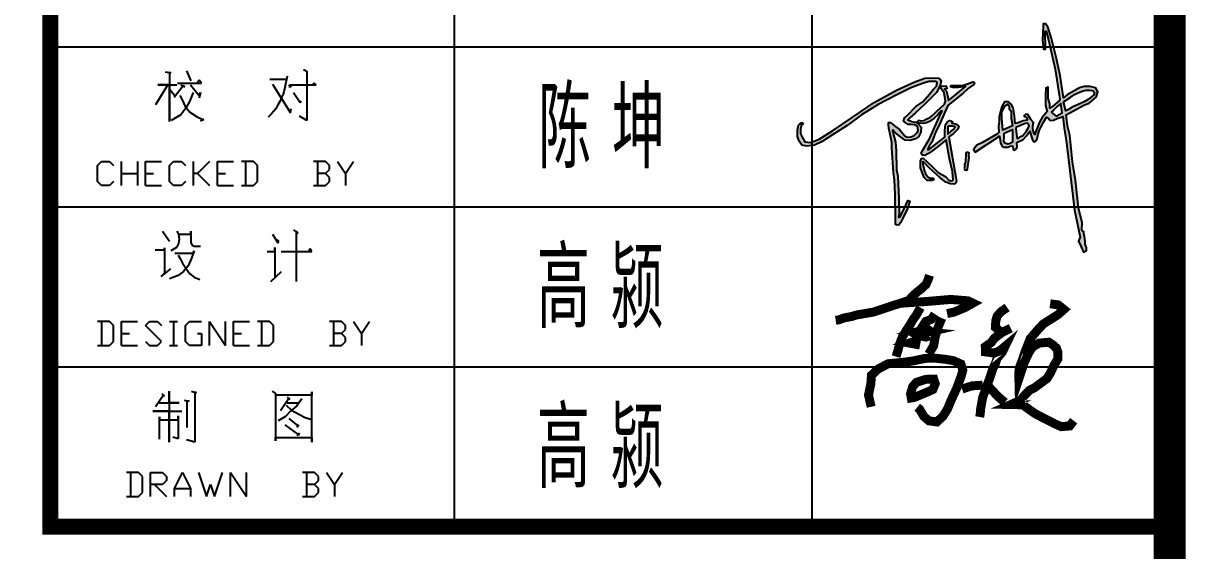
# Model space of a CAD drawing. Extents: x 39624947 to 39626627, y 3418539 to 3418836.
# Drawn here: x 39625326.02 to 39625362.36, y 3418604.98 to 3418621.47 of the extents above; entities that cross this region are included whole.
import ezdxf

# ---------------------------------------------------------------- set-up
doc = ezdxf.new("R2010")
doc.units = 0
doc.layers.get('0').update_dxf_attribs({"linetype": 'CONTINUOUS'})
doc.layers.add('PUB_TITLE', color=4, linetype='CONTINUOUS')
doc.layers.add('吊车', color=4, linetype='CONTINUOUS')
doc.styles.add('TSSD_REIN', font='pdatxt.shx', dxfattribs={"width": 0.7, "bigfont": 'tssdchn.shx'})

# ---------------------------------------------------------------- blocks, each defined once
blk = doc.blocks.new('A$C45686405')
at = {"layer": '吊车', "const_width": 140}
for points in [[(1271, 5464), (1248, 5392), (1217, 5323), (1147, 5256), (1090, 5213), (1043, 5172), (987, 5117), (954, 5075), (870, 5045), (753, 5008), (617, 4964), (392, 4889), (131, 4844), (67, 4823), (-65, 4798), (-145, 4768), (-196, 4761)], [(811, 5027), (1218, 5054), (1603, 5087), (1873, 5065), (1949, 5029), (1829, 4961), (1651, 4888), (1545, 4867)], [(3157, 5019), (3283, 5001), (3371, 4930), (3280, 4849), (3049, 4703), (2970, 4619), (2845, 4473), (2769, 4280), (2724, 4145), (2675, 4020), (2666, 3928), (2668, 3849), (2748, 4091), (2823, 4253), (2880, 4343), (2981, 4403), (3137, 4419), (3199, 4377), (3256, 4327), (3277, 4261), (3277, 4155), (3216, 4057), (3162, 3938), (3108, 3851), (2912, 3706), (2828, 3663), (2735, 3564), (2711, 3518), (2543, 3444), (2729, 3440), (2814, 3376), (2915, 3306), (3046, 3236), (3154, 3183), (3216, 3149), (3331, 3098), (3463, 3110), (3503, 3163), (3525, 3191)], [(1130, 4959), (1059, 4834), (1019, 4781), (975, 4705), (914, 4611), (847, 4502), (802, 4385), (777, 4286), (747, 4194)], [(1354, 4859), (1302, 4778), (1262, 4759), (1212, 4743), (1167, 4673), (1229, 4629), (1096, 4587), (1240, 4574), (1071, 4535), (1166, 4481), (955, 4405), (1124, 4374)], [(2484, 4961), (2388, 4894), (2330, 4829), (2307, 4755), (2301, 4651), (2361, 4599), (2415, 4577), (2541, 4638), (2415, 4577), (2285, 4481), (2236, 4414), (2143, 4349), (2146, 4267), (2282, 4248), (2368, 4284), (2452, 4354), (2452, 4354), (2406, 4259), (2327, 4168), (2303, 4090), (2263, 4011), (2211, 3851), (2166, 3731), (2103, 3558), (2070, 3376), (2064, 3300), (2055, 3249)], [(1464, 4795), (1408, 4660), (1361, 4507), (1336, 4365), (1258, 4233)], [(359, 3409), (317, 3593), (353, 3763), (364, 3903), (464, 3997), (624, 4082), (871, 4105), (1019, 4127), (1201, 4165), (1351, 4170), (1512, 4152), (1645, 4130), (1762, 4077), (1792, 3982), (1767, 3889), (1697, 3701), (1617, 3530), (1552, 3374), (1486, 3268), (1388, 3172), (1263, 3189), (1183, 3257), (1115, 3372), (1079, 3401)], [(967, 3586), (1009, 3728), (1069, 3792), (1214, 3838), (1337, 3842), (1360, 3770), (1323, 3678), (1257, 3648), (1034, 3555), (917, 3535)], [(2102, 3747), (1935, 3736), (1780, 3686)], [(2173, 3749), (2342, 3568), (2448, 3478)]]:
    blk.add_lwpolyline(points, dxfattribs=at)
blk = doc.blocks.new('A$C761150EF')
at = {"layer": '吊车'}
blk.add_blockref('A$C45686405', (-3606, 4540), dxfattribs=at)
blk = doc.blocks.new('A$C1B877148')
h = blk.add_hatch(color=7)
h.dxf.hatch_style = 1
h.paths.add_polyline_path([(480.1, 933.9), (342.1, 840.8), (218.7, 757.4), (135.2, 704.9), (83.7, 685), (46.3, 689.5), (28.4, 721, -0.330201), (35.3, 804.5), (30.8, 808.5), (25.7, 808.5), (14.6, 802.3), (5.5, 792.4), (0, 761.8), (0, 722.4), (11.6, 692.1), (27.4, 667.7), (61.6, 662.4), (106.6, 668.1), (154.7, 690.4), (225.3, 736), (311.2, 791.3), (401.2, 858.3), (503.7, 922.5), (618.1, 981.4), (705.4, 1024.8), (758.4, 1044.9), (787.5, 1055.1), (821.3, 1066.8), (851.8, 1066.8), (867.6, 1066.8), (874.3, 1059.2), (869.4, 1036.9), (848, 1016.7), (825.5, 987.1), (783.4, 938.4), (740.8, 909.4), (690.7, 857.3), (669.9, 838.9), (663.7, 817.2), (673.9, 809.8), (691.6, 796.9), (707.8, 796.6), (734.6, 796), (743.3, 789.1), (752.8, 777.8), (754.4, 758.7), (748.7, 747.1), (730.3, 728), (709.7, 719.6), (686.9, 717.7), (670.6, 725.7), (658.6, 740.5), (638.1, 765.9), (606.8, 789.7), (591.4, 801.5), (579.2, 809.2), (569.7, 809.2), (568.2, 797.8), (570.8, 775.4), (589.8, 687.6), (589.8, 650.6), (600.4, 497.6), (607.5, 451.7), (611.4, 361.6), (612.6, 184), (611.9, 173), (617.1, 170.3), (629.6, 168), (634.9, 173), (644.8, 182.4), (659, 212.5), (687.1, 272.2), (701.9, 317.9), (690, 322.6), (672.2, 277.9), (640.3, 218.3), (632.7, 217), (635.6, 242.4), (632.9, 334.8), (628.4, 473.3), (619.3, 514.2), (616.1, 633), (612.1, 687.9), (594.1, 757), (595.4, 764.9), (615.1, 743.5), (644.4, 719.3), (672.5, 698.5), (704.6, 696.3), (739, 708.1), (755.9, 721), (772.3, 748.7), (773.3, 779.7), (755.5, 801.4), (740, 811.9), (711.9, 815.6), (703.9, 819.7), (689.5, 827.2), (702.6, 839), (736.1, 869.2), (797, 923.8), (868.8, 997.4), (887.7, 1032.5), (893.3, 1048.7), (898.7, 1067.7), (892.2, 1079.3), (881, 1086.9), (851.3, 1089.3), (796.9, 1086.5), (733.4, 1063.1), (619.2, 1012.2)])
h.paths.add_polyline_path([(820, 615.5), (846.3, 634.7), (884.8, 662.9), (929.9, 702), (950.8, 583.3), (968.7, 502.7), (972.1, 475.3), (975.5, 447), (961.2, 444.5), (947.3, 449.8), (925.6, 471.3), (880.4, 497.4), (848.2, 528.5), (808.9, 566.4), (785.7, 587.4), (775.4, 584.2), (769.5, 567.5), (769.5, 526.9), (779.4, 497.6), (793.2, 466.8), (811.4, 446.7), (841.3, 446.7), (852.1, 451.1), (849.4, 461.8), (828.8, 461.8), (816.1, 470), (799.7, 488.2), (792.8, 511.4), (784.6, 550.5), (782.2, 563.9), (789.4, 562.1), (823, 526.9), (892.6, 464.1), (926.6, 436), (956.3, 427), (982.3, 424.5), (989, 429.9), (994.4, 442.5), (990.9, 467.2), (955.6, 669.4), (946.8, 718.3), (953.5, 725.1), (972.8, 739.9), (1002.8, 767.8), (1008.2, 786.2), (1005.3, 791.9), (998.1, 796.9), (987.6, 801.4), (965.8, 805.9), (969.7, 810.2), (966.6, 816.2), (958.7, 820.7), (950.3, 822.8), (936.6, 812), (926.4, 796.8), (920.5, 759.5), (920.5, 718.5), (867.6, 676.5), (822.6, 640.7), (814.5, 639.7), (814.5, 645.5), (822.9, 661), (839.3, 687.2), (866, 754.3), (887.6, 797.4), (921.4, 874.4), (932, 898), (939.7, 916.3), (962.7, 934.7), (1034.2, 992.1), (1067.8, 1021.6), (1102.4, 1047.2), (1107.4, 1053.3), (1104.3, 1061.4), (1096.2, 1064.4), (1062.5, 1051.2), (1032.4, 1042), (998.7, 1040.4), (961.1, 1040.4), (955.9, 1032), (971.5, 1029.2), (1006.8, 1029.2), (1050.5, 1034.8), (1001.2, 993.9), (943.4, 948.3), (941, 968.3), (931.8, 1005.6), (918.6, 1019.2), (937, 1022.4), (926.7, 1039.4), (903.1, 1036.9), (894, 1036.4), (891.9, 1029.1), (900.2, 1018.1), (916.5, 995.6), (924.8, 942.4), (920, 925), (872.3, 880.5), (846.4, 855.9), (828.5, 841.5), (805.6, 831.2), (789.4, 822.8), (772, 820.9), (760.5, 825.3), (756.7, 822.5), (745.2, 809.1), (757.9, 805.4), (788.5, 804.3), (806.9, 807.6), (825.1, 815.7), (854.1, 836.8), (877.3, 857.6), (899, 882.5), (903.8, 879.9), (886.5, 842.4), (850.1, 763.4), (824.8, 708.7), (779.4, 630.9), (774.4, 616.5), (777.4, 610.5), (783.6, 606.1), (789, 604.8), (795.4, 604.4)])
h.paths.add_polyline_path([(940.7, 737.2), (939.5, 786.9), (948.4, 786.9), (970.1, 786.9), (988.8, 785.3), (979.9, 770.6), (958.4, 752.9)], flags=16)
h.paths.add_polyline_path([(1073, 590.2), (1071, 605.4), (1073.5, 617.7), (1066, 622.2), (1057.7, 621.5), (1053, 615.4), (1051.8, 598.4), (1050.9, 573.3), (1048.3, 551), (1043.6, 548.8), (1044.1, 542.2), (1045.8, 538.5), (1041.5, 521.7), (1048.8, 513.6), (1055.3, 511.3), (1060.7, 513.4), (1063.5, 520.2)], flags=17)
h.paths.add_polyline_path([(1156.3, 684.5), (1122.4, 667.3), (1100.7, 640.6), (1111.5, 624), (1263.4, 723.4), (1270.3, 682.3), (1279.1, 659.7), (1291.6, 655.5), (1314.3, 655.8), (1330.4, 661), (1344.3, 664.3), (1347.8, 646.1), (1353.6, 639.3), (1358.1, 637.6), (1363.4, 640.9), (1369.9, 645.8), (1374.4, 657.4), (1370.7, 685.4), (1410.8, 702.6), (1432.6, 727.2), (1452.3, 754.8), (1466.6, 705.5), (1478.5, 688.9), (1488.9, 692.4), (1498.6, 707.8), (1505, 737.1), (1513.1, 764.4), (1538.1, 812.1), (1557.8, 842.3), (1571.4, 833.4), (1579, 821.7), (1601.7, 823.7), (1627.2, 836.2), (1651, 843.1), (1658.3, 846.3), (1668.1, 776.5), (1682.9, 683.2), (1733, 261.9), (1767.6, 92.8), (1757, 68.7), (1773.7, 31.7), (1787.9, 0), (1806.2, 8.9), (1807.4, 26.1), (1798.8, 49.5), (1798.8, 64), (1794.7, 98.4), (1789.9, 113.8), (1789.9, 126.2), (1778.9, 137.2), (1779.2, 185.1), (1758, 274.4), (1748.9, 352.9), (1737.6, 449.3), (1719.1, 563.6), (1702.3, 729.8), (1688.6, 790), (1679.5, 858.6), (1794.6, 919.7), (1823.6, 930.4), (1868.5, 967.6), (1879.1, 1001.5), (1862.8, 1027.3), (1830.3, 1033.9), (1793.6, 1033.9), (1763.9, 1026.8), (1730, 1007.2), (1687, 982.4), (1662.7, 963.8), (1641.6, 1102.8), (1617.2, 1218.8), (1588.5, 1334.3), (1566.3, 1407.3), (1550.7, 1425.9), (1535.4, 1427.4), (1535.4, 1413.6), (1532, 1325.8), (1538.2, 1269.2), (1551.2, 1269.2), (1547.8, 1380.5), (1555, 1380.5), (1570.4, 1325.8), (1610.4, 1142.6), (1641, 956.5), (1635.3, 944.8), (1596.1, 911.8), (1577.6, 900.1), (1577.6, 927.3), (1567.4, 959.9), (1568.1, 1030.7), (1552.5, 1024.8), (1550.5, 981.4), (1550.5, 952.1), (1550.5, 917), (1562.2, 877.9), (1529.8, 840.5), (1514.1, 811.5), (1500.2, 780.1), (1488.5, 748.4), (1486, 734.2), (1479.9, 739.1), (1471.2, 768.4), (1471.2, 786), (1474.9, 809.7), (1459.8, 828.1), (1440.2, 858.9), (1427.2, 861.3), (1417.7, 854), (1417.7, 847), (1430.8, 844.2), (1436.7, 825.4), (1411.7, 820.2), (1378.9, 807.4), (1361.9, 802.7), (1356.9, 850.5), (1349, 902.3), (1336.7, 924), (1320.1, 939.4), (1294.6, 939.4), (1277.9, 908.9), (1261, 847.3), (1261, 817), (1256.5, 787.2), (1259.5, 747.4), (1250.4, 738.3)])
h.paths.add_polyline_path([(1289.3, 695.2), (1291.5, 717.9), (1291.5, 742), (1345.4, 767), (1345.4, 686.5), (1330.3, 677.6), (1314.3, 674), (1295.7, 681.4)], flags=16)
h.paths.add_polyline_path([(1278.4, 836.2), (1278.4, 875.8), (1297.7, 913.9), (1314.5, 924.1), (1324.3, 907.8), (1324.3, 896.1), (1335.8, 880.4), (1335.9, 836.3), (1344, 789.7), (1284.4, 761.6)], flags=16)
h.paths.add_polyline_path([(1372.9, 710.7), (1370.2, 735.3), (1366, 775.1), (1370, 779.7), (1389.6, 789.2), (1413.3, 798.5), (1425.6, 803.9), (1438.1, 806), (1444, 798.9), (1449, 786.6), (1444.6, 779.3), (1438.7, 769), (1432.5, 758), (1425.9, 749.4), (1419.1, 740.3), (1409.8, 728), (1390.2, 720.1), (1383.6, 713.1)], flags=16)
h.paths.add_polyline_path([(1585.9, 875.4), (1599.8, 884.5), (1623.2, 909.1), (1645.9, 929.2), (1656, 871.2), (1617.7, 850.1)], flags=16)
h.paths.add_polyline_path([(1677.8, 882.7), (1664.1, 939.9), (1703.9, 963.7), (1732.2, 985.5), (1763.5, 998.8), (1786.8, 1008.8), (1804.2, 1012.2), (1825.7, 1012.2), (1841.3, 1009.9), (1849.2, 1008.7), (1856.3, 997.5), (1852.7, 982.2), (1840, 971.5), (1816.9, 954.2), (1792.8, 939.3), (1770.6, 929.2), (1717.5, 905), (1695.1, 891.4)], flags=16)
at = {"color": 7}
for points in [[(1112, 624.4), (1263.4, 723.4), (1270.3, 682.3), (1279.1, 659.7), (1291.6, 655.5), (1314.3, 655.8), (1330.4, 661), (1344.3, 664.3), (1347.8, 646.1), (1353.6, 639.3), (1358.1, 637.6), (1363.4, 640.9), (1369.9, 645.8), (1374.4, 657.4), (1370.7, 685.4), (1410.8, 702.6), (1432.6, 727.2), (1452.3, 754.8), (1466.6, 705.5), (1478.5, 688.9), (1488.9, 692.4), (1498.6, 707.8), (1505, 737.1), (1513.1, 764.4), (1538.1, 812.1), (1557.8, 842.3), (1571.4, 833.4), (1579, 821.7), (1601.7, 823.7), (1627.2, 836.2), (1651, 843.1), (1658.3, 846.3), (1668.1, 776.5), (1682.9, 683.2), (1733, 261.9), (1767.6, 92.8), (1757, 68.7), (1773.7, 31.7), (1787.9, 0), (1806.2, 8.9), (1807.4, 26.1), (1798.8, 49.5), (1798.8, 64), (1794.7, 98.4), (1789.9, 113.8), (1789.9, 126.2), (1778.9, 137.2), (1779.2, 185.1), (1758, 274.4), (1748.9, 352.9), (1737.6, 449.3), (1719.1, 563.6), (1702.3, 729.8), (1688.6, 790), (1679.5, 858.6), (1794.6, 919.7), (1823.6, 930.4), (1868.5, 967.6), (1879.1, 1001.5), (1862.8, 1027.3), (1830.3, 1033.9), (1793.6, 1033.9), (1763.9, 1026.8), (1730, 1007.2), (1687, 982.4), (1662.7, 963.8), (1641.6, 1102.8), (1617.2, 1218.8), (1588.5, 1334.3), (1566.3, 1407.3), (1550.7, 1425.9), (1535.4, 1427.4), (1535.4, 1413.6), (1532, 1325.8), (1538.2, 1269.2), (1551.2, 1269.2), (1547.8, 1380.5), (1555, 1380.5), (1570.4, 1325.8), (1610.4, 1142.6), (1641, 956.5), (1635.3, 944.8), (1596.1, 911.8), (1577.6, 900.1), (1577.6, 927.3), (1567.4, 959.9), (1568.1, 1030.7), (1552.5, 1024.8), (1550.5, 981.4), (1550.5, 952.1), (1550.5, 917), (1562.2, 877.9), (1529.8, 840.5), (1514.1, 811.5), (1500.2, 780.1), (1488.5, 748.4), (1486, 734.2), (1479.9, 739.1), (1471.2, 768.4), (1471.2, 786), (1474.9, 809.7), (1459.8, 828.1), (1440.2, 858.9), (1427.2, 861.3), (1417.7, 854), (1417.7, 847), (1426.1, 845.2), (1432.1, 840.2), (1435.4, 829.7), (1435.4, 825.1), (1411.7, 820.2), (1378.9, 807.4), (1361.9, 802.7), (1356.9, 850.5), (1349, 902.3), (1336.7, 924), (1320.1, 939.4), (1294.6, 939.4), (1277.9, 908.9), (1261, 847.3), (1261, 817), (1256.5, 787.2), (1259.5, 747.4), (1250.4, 738.3), (1156.3, 684.5), (1122.4, 667.3), (1100.7, 640.6), (1111.5, 624)], [(760.5, 825.3), (772, 820.9), (789.4, 822.8), (805.6, 831.2), (828.5, 841.5), (846.4, 855.9), (872.3, 880.5), (920, 925), (924.8, 942.4), (916.5, 995.6), (900.2, 1018.1), (891.9, 1029.1), (894, 1036.4), (903.1, 1036.9), (926.7, 1039.4), (937, 1022.4), (918.6, 1019.2), (931.8, 1005.6), (941, 968.3), (943.4, 948.3), (1001.2, 993.9), (1050.5, 1034.8), (1006.8, 1029.2), (971.5, 1029.2), (955.9, 1032), (961.1, 1040.4), (998.7, 1040.4), (1032.4, 1042), (1062.5, 1051.2), (1096.2, 1064.4), (1104.3, 1061.4), (1107.4, 1053.3), (1102.4, 1047.2), (1067.8, 1021.6), (1034.2, 992.1), (962.7, 934.7), (939.7, 916.3), (932, 898), (921.4, 874.4), (887.6, 797.4), (866, 754.3), (839.3, 687.2), (822.9, 661), (814.5, 645.5), (814.5, 639.7), (822.6, 640.7), (867.6, 676.5), (920.5, 718.5), (920.5, 759.5), (926.4, 796.8), (936.6, 812), (950.3, 822.8), (958.7, 820.7), (966.6, 816.2), (969.7, 810.2), (965.8, 805.9), (987.6, 801.4), (998.1, 796.9), (1005.3, 791.9), (1008.2, 786.2), (1002.8, 767.8), (972.8, 739.9), (953.5, 725.1), (946.8, 718.3), (955.6, 669.4), (990.9, 467.2), (994.4, 442.5), (989, 429.9), (982.3, 424.5), (956.3, 427), (926.6, 436), (892.6, 464.1), (823, 526.9), (789.4, 562.1), (782.2, 563.9), (784.6, 550.5), (792.8, 511.4), (799.7, 488.2), (816.1, 470), (828.8, 461.8), (849.4, 461.8), (852.1, 451.1), (841.3, 446.7), (811.4, 446.7), (793.2, 466.8), (779.4, 497.6), (769.5, 526.9), (769.5, 567.5), (775.4, 584.2), (785.7, 587.4), (808.9, 566.4), (848.2, 528.5), (880.4, 497.4), (925.6, 471.3), (947.3, 449.8), (961.2, 444.5), (971.8, 446.4), (974.4, 455.6), (972.1, 475.3), (968.7, 502.7), (950.8, 583.3), (929.9, 702), (884.8, 662.9), (846.3, 634.7), (820, 615.5), (795.4, 604.4), (789, 604.8), (783.6, 606.1), (777.4, 610.5), (774.4, 616.5), (779.4, 630.9), (824.8, 708.7), (850.1, 763.4), (886.5, 842.4), (903.8, 879.9), (899, 882.5), (877.3, 857.6), (854.1, 836.8), (825.1, 815.7), (806.9, 807.6), (788.5, 804.3), (757.9, 805.4), (745.2, 809.1), (756.7, 822.5), (760.5, 825.3)], [(1664.1, 939.9), (1703.9, 963.7), (1732.2, 985.5), (1763.5, 998.8), (1786.8, 1008.8), (1804.2, 1012.2), (1825.7, 1012.2), (1841.3, 1009.9), (1849.2, 1008.7), (1856.3, 997.5), (1852.7, 982.2), (1840, 971.5), (1816.9, 954.2), (1792.8, 939.3), (1770.6, 929.2), (1717.5, 905), (1695.1, 891.4), (1677.8, 882.7), (1664.1, 939.9)], [(1284.5, 760.5), (1278.4, 836.2), (1278.4, 875.8), (1297.7, 913.9), (1314.5, 924.1), (1324.3, 907.8), (1324.3, 896.1), (1335.8, 880.4), (1335.9, 836.3), (1344, 789.7), (1284.4, 761.6)], [(1585.9, 875.4), (1617.7, 850.1), (1656, 871.2), (1645.9, 929.2), (1623.2, 909.1), (1599.8, 884.5), (1585.9, 875.4)], [(1366, 775.1), (1370.2, 735.3), (1372.9, 710.7), (1383.6, 713.1), (1390.2, 720.1), (1409.8, 728), (1419.1, 740.3), (1425.9, 749.4), (1432.5, 758), (1438.7, 769), (1444.6, 779.3), (1449, 786.6), (1444, 798.9), (1438.1, 806), (1425.6, 803.9), (1413.3, 798.5), (1389.6, 789.2), (1370, 779.7), (1366, 775.1)], [(939.5, 786.7), (940.7, 737.2), (958.4, 752.9), (979.9, 770.6), (986.7, 781.8), (983.9, 785.7), (970.1, 786.9), (948.4, 786.9), (939.5, 786.9)], [(1292.1, 742.3), (1345.4, 767), (1345.4, 686.5), (1330.3, 677.6), (1314.3, 674), (1295.7, 681.4), (1289.3, 695.2), (1291.5, 717.9), (1291.5, 742.6)]]:
    blk.add_lwpolyline(points, dxfattribs=at)
blk.add_lwpolyline([(35.6, 804.8, 0.310095), (25.7, 725.9), (46.3, 689.5), (83.7, 685), (135.2, 704.9), (218.7, 757.4), (342.1, 840.8), (480.1, 933.9), (619.2, 1012.2), (733.4, 1063.1), (796.9, 1086.5), (851.3, 1089.3), (881, 1086.9), (892.2, 1079.3), (898.7, 1067.7), (893.3, 1048.7), (887.7, 1032.5), (868.8, 997.4), (797, 923.8), (736.1, 869.2), (702.6, 839), (689.5, 827.2), (703.9, 819.7), (711.9, 815.6), (740, 811.9), (755.5, 801.4), (773.3, 779.7), (772.3, 748.7), (755.9, 721), (739, 708.1), (704.6, 696.3), (672.5, 698.5), (644.4, 719.3), (615.1, 743.5), (595.4, 764.9), (594.1, 757), (612.1, 687.9), (616.1, 633), (619.3, 514.2), (628.4, 473.3), (632.9, 334.8), (635.6, 242.4), (632.7, 217), (640.3, 218.3), (672.2, 277.9), (690, 322.6), (701.9, 317.9), (687.1, 272.2), (659, 212.5), (644.8, 182.4), (634.9, 173), (629.6, 168), (617.1, 170.3), (611.9, 173), (612.6, 184), (611.4, 361.6), (607.5, 451.7), (600.4, 497.6), (589.8, 650.6), (589.8, 687.6), (570.8, 775.4), (568.2, 797.8), (569.7, 809.2), (579.2, 809.2), (591.4, 801.5), (606.8, 789.7), (638.1, 765.9), (658.6, 740.5), (670.6, 725.7), (686.9, 717.7), (709.7, 719.6), (730.3, 728), (748.7, 747.1), (754.4, 758.7), (752.8, 777.8), (743.3, 789.1), (734.6, 796), (707.8, 796.6), (691.6, 796.9), (673.9, 809.8), (663.7, 817.2), (669.9, 838.9), (690.7, 857.3), (740.8, 909.4), (783.4, 938.4), (825.5, 987.1), (848, 1016.7), (869.4, 1036.9), (874.3, 1059.2), (867.6, 1066.8), (851.8, 1066.8), (821.3, 1066.8), (787.5, 1055.1), (758.4, 1044.9), (705.4, 1024.8), (618.1, 981.4), (503.7, 922.5), (401.2, 858.3), (311.2, 791.3), (225.3, 736), (154.7, 690.4), (106.6, 668.1), (61.6, 662.4), (27.4, 667.7), (11.6, 692.1), (0, 722.4), (0, 761.8), (5.5, 792.4), (14.6, 802.3), (25.7, 808.5), (30.8, 808.5), (35.3, 804.5)], format="xyb", dxfattribs=at)
blk.add_lwpolyline([(1041.5, 521.7), (1048.8, 513.6), (1055.3, 511.3), (1060.7, 513.4), (1063.5, 520.2), (1073, 590.2), (1071, 605.4), (1073.5, 617.7), (1066, 622.2), (1057.7, 621.5), (1053, 615.4), (1051.8, 598.4), (1050.9, 573.3), (1048.3, 551), (1043.6, 548.8), (1044.1, 542.2), (1045.8, 538.5)], close=True, dxfattribs=at)
blk = doc.blocks.new('WQEQWEDASDSA')
at = {"layer": 'PUB_TITLE'}
for p, q in [((3600.2, -28700, 3.4), (3600.2, 0, 3.4)), ((3600.2, -28700), (3600.2, 0)), ((100.2, -22550), (100.2, -19050)), ((1363.1, -19050), (1363.1, -22539.8)), ((2481.2, -19050), (2481.2, -22539.8)), ((3600.2, -19050), (3600.2, -22550)), ((100.2, -21050), (3600.2, -21050)), ((459.4, -21127.8), (476.9, -21131.3)), ((473.4, -21129.5), (473.4, -21283.5)), ((476.9, -21131.3), (473.4, -21129.5)), ((525.9, -21124.3), (539.9, -21155.8)), ((786.7, -21150.5), (839.2, -21150.5)), ((840.9, -21141.8), (833.9, -21176.8)), ((891.7, -21120.8), (902.2, -21126)), ((902.2, -21126), (902.2, -21280)), ((466.4, -21169.8), (429.7, -21231)), ((436.7, -21168), (496.2, -21168)), ((473.4, -21168), (436.7, -21168)), ((473.4, -21283.5), (473.4, -21168)), ((473.4, -21182), (489.2, -21201.3)), ((515.4, -21171.5), (487.4, -21208.3)), ((497.9, -21162.8), (573.2, -21162.8)), ((508.4, -21168), (520.7, -21175)), ((520.7, -21175), (515.4, -21171.5)), ((538.2, -21168), (566.2, -21201.3)), ((566.2, -21154), (560.9, -21159.3)), ((560.9, -21159.3), (560.9, -21161)), ((573.2, -21162.8), (566.2, -21154)), ((795.4, -21166.3), (851.4, -21255.5)), ((833.9, -21176.8), (830.4, -21190.8)), ((847.9, -21168), (931.9, -21168)), ((849.7, -21176.8), (847.9, -21168)), ((856.7, -21169.8), (849.7, -21176.8)), ((924.9, -21162.8), (919.7, -21169.8)), ((931.9, -21168), (924.9, -21162.8)), ((504.9, -21201.3), (513.7, -21217)), ((513.7, -21217), (522.4, -21236.3)), ((536.4, -21218.8), (524.2, -21241.5)), ((546.9, -21192.5), (536.4, -21218.8)), ((569.7, -21192.5), (566.2, -21210)), ((566.2, -21201.3), (569.7, -21192.5)), ((818.2, -21220.5), (811.2, -21231)), ((823.4, -21208.3), (818.2, -21220.5)), ((828.7, -21197.8), (823.4, -21208.3)), ((830.4, -21190.8), (828.7, -21197.8)), ((860.2, -21192.5), (881.2, -21224)), ((881.2, -21224), (884.7, -21218.8)), ((524.2, -21241.5), (508.4, -21262.5)), ((522.4, -21236.3), (536.4, -21253.8)), ((536.4, -21253.8), (557.4, -21267.8)), ((791.9, -21259), (781.4, -21269.5)), ((798.9, -21250.3), (791.9, -21259)), ((805.9, -21243.3), (798.9, -21250.3)), ((811.2, -21231), (805.9, -21243.3)), ((851.4, -21255.5), (853.2, -21243.3)), ((508.4, -21262.5), (478.7, -21280)), ((557.4, -21267.8), (576.7, -21276.5)), ((580.2, -21276.5), (569.7, -21281.8)), ((576.7, -21276.5), (580.2, -21276.5)), ((902.2, -21280), (879.4, -21266)), ((248, -21420.8), (260.5, -21408.3)), ((248, -21470.8), (248, -21420.8)), ((260.5, -21408.3), (285.5, -21408.3)), ((285.5, -21408.3), (298, -21420.8)), ((323, -21483.3), (323, -21408.3)), ((373, -21408.3), (373, -21483.3)), ((398, -21408.3), (448, -21408.3)), ((398, -21483.3), (398, -21408.3)), ((473, -21420.8), (485.5, -21408.3)), ((473, -21470.8), (473, -21420.8)), ((485.5, -21408.3), (510.5, -21408.3)), ((510.5, -21408.3), (523, -21420.8)), ((548, -21483.3), (548, -21408.3)), ((598, -21408.3), (560.5, -21445.8)), ((623, -21408.3), (673, -21408.3)), ((623, -21483.3), (623, -21408.3)), ((735.5, -21408.3), (698, -21408.3)), ((710.5, -21408.3), (710.5, -21483.3)), ((748, -21420.8), (735.5, -21408.3)), ((748, -21470.8), (748, -21420.8)), ((960.5, -21408.3), (923, -21408.3)), ((935.5, -21408.3), (935.5, -21483.3)), ((973, -21420.8), (960.5, -21408.3)), ((960.5, -21445.8), (973, -21433.3)), ((973, -21433.3), (973, -21420.8)), ((998, -21408.3), (1023, -21445.8)), ((1023, -21445.8), (1048, -21408.3)), ((260.5, -21483.3), (248, -21470.8)), ((298, -21470.8), (285.5, -21483.3)), ((323, -21445.8), (373, -21445.8)), ((398, -21445.8), (423, -21445.8)), ((485.5, -21483.3), (473, -21470.8)), ((523, -21470.8), (510.5, -21483.3)), ((560.5, -21445.8), (548, -21445.8)), ((560.5, -21445.8), (598, -21483.3)), ((623, -21445.8), (648, -21445.8)), ((735.5, -21483.3), (748, -21470.8)), ((960.5, -21445.8), (935.5, -21445.8)), ((973, -21458.3), (960.5, -21445.8)), ((960.5, -21483.3), (973, -21470.8)), ((973, -21470.8), (973, -21458.3)), ((1023, -21445.8), (1023, -21483.3)), ((285.5, -21483.3), (260.5, -21483.3)), ((398, -21483.3), (448, -21483.3)), ((510.5, -21483.3), (485.5, -21483.3)), ((623, -21483.3), (673, -21483.3)), ((698, -21483.3), (735.5, -21483.3)), ((923, -21483.3), (960.5, -21483.3)), ((100.2, -21550), (3600.2, -21550)), ((860.2, -21620.8), (874.2, -21633)), ((450.7, -21626), (473.4, -21657.5)), ((496.2, -21626), (501.4, -21634.8)), ((501.4, -21634.8), (503.2, -21650.5)), ((503.2, -21650.5), (501.4, -21664.5)), ((503.2, -21634.8), (539.9, -21634.8)), ((539.9, -21626), (539.9, -21662.8)), ((539.9, -21634.8), (539.9, -21626)), ((795.4, -21634.8), (811.2, -21662.8)), ((814.7, -21657.5), (804.2, -21652.3)), ((811.2, -21662.8), (814.7, -21657.5)), ((868.9, -21626), (868.9, -21783.5)), ((874.2, -21633), (868.9, -21626)), ((427.9, -21683.8), (457.7, -21683.8)), ((457.7, -21678.5), (457.7, -21757.3)), ((457.7, -21683.8), (457.7, -21678.5)), ((494.4, -21676.8), (476.9, -21687.3)), ((489.2, -21694.3), (546.9, -21694.3)), ((501.4, -21664.5), (494.4, -21676.8)), ((539.9, -21662.8), (543.4, -21669.8)), ((550.4, -21687.3), (541.7, -21710)), ((543.4, -21669.8), (550.4, -21673.3)), ((546.9, -21694.3), (550.4, -21687.3)), ((550.4, -21673.3), (569.7, -21673.3)), ((777.9, -21689), (802.4, -21689)), ((802.4, -21676.8), (802.4, -21773)), ((802.4, -21689), (802.4, -21676.8)), ((821.7, -21689), (917.9, -21689)), ((912.7, -21680.3), (907.4, -21689)), ((917.9, -21689), (912.7, -21680.3)), ((499.7, -21701.3), (506.7, -21711.8)), ((506.7, -21711.8), (513.7, -21725.8)), ((513.7, -21725.8), (525.9, -21745)), ((541.7, -21710), (531.2, -21734.5)), ((447.2, -21767.8), (476.9, -21743.3)), ((457.7, -21757.3), (447.2, -21767.8)), ((499.7, -21764.3), (473.4, -21774.8)), ((517.2, -21752), (499.7, -21764.3)), ((531.2, -21734.5), (517.2, -21752)), ((525.9, -21745), (536.4, -21759)), ((536.4, -21759), (550.4, -21769.5)), ((550.4, -21769.5), (567.9, -21776.5)), ((790.2, -21783.5), (823.4, -21752)), ((285.5, -21908.3), (248, -21908.3)), ((260.5, -21908.3), (260.5, -21983.3)), ((298, -21920.8), (285.5, -21908.3)), ((323, -21908.3), (373, -21908.3)), ((323, -21983.3), (323, -21908.3)), ((398, -21920.8), (410.5, -21908.3)), ((410.5, -21908.3), (435.5, -21908.3)), ((435.5, -21908.3), (448, -21920.8)), ((473, -21908.3), (498, -21908.3)), ((485.5, -21908.3), (485.5, -21983.3)), ((523, -21920.8), (535.5, -21908.3)), ((535.5, -21908.3), (573, -21908.3)), ((598, -21908.3), (648, -21983.3)), ((598, -21983.3), (598, -21908.3)), ((648, -21983.3), (648, -21908.3)), ((673, -21908.3), (723, -21908.3)), ((673, -21983.3), (673, -21908.3)), ((785.5, -21908.3), (748, -21908.3)), ((760.5, -21908.3), (760.5, -21983.3)), ((798, -21920.8), (785.5, -21908.3)), ((1010.5, -21908.3), (973, -21908.3)), ((985.5, -21908.3), (985.5, -21983.3)), ((1023, -21920.8), (1010.5, -21908.3)), ((1048, -21908.3), (1073, -21945.8)), ((1073, -21945.8), (1098, -21908.3)), ((298, -21970.8), (298, -21920.8)), ((323, -21945.8), (348, -21945.8)), ((448, -21970.8), (398, -21920.8)), ((523, -21970.8), (523, -21920.8)), ((560.5, -21945.8), (573, -21945.8)), ((573, -21945.8), (573, -21983.3)), ((673, -21945.8), (698, -21945.8)), ((798, -21970.8), (798, -21920.8)), ((1010.5, -21945.8), (985.5, -21945.8)), ((1010.5, -21945.8), (1023, -21933.3)), ((1023, -21958.3), (1010.5, -21945.8)), ((1023, -21933.3), (1023, -21920.8)), ((1073, -21945.8), (1073, -21983.3)), ((248, -21983.3), (285.5, -21983.3)), ((285.5, -21983.3), (298, -21970.8)), ((323, -21983.3), (373, -21983.3)), ((398, -21970.8), (410.5, -21983.3)), ((410.5, -21983.3), (435.5, -21983.3)), ((435.5, -21983.3), (448, -21970.8)), ((473, -21983.3), (498, -21983.3)), ((535.5, -21983.3), (523, -21970.8)), ((573, -21983.3), (535.5, -21983.3)), ((673, -21983.3), (723, -21983.3)), ((748, -21983.3), (785.5, -21983.3)), ((785.5, -21983.3), (798, -21970.8)), ((973, -21983.3), (1010.5, -21983.3)), ((1010.5, -21983.3), (1023, -21970.8)), ((1023, -21970.8), (1023, -21958.3)), ((100.2, -22050), (3600.2, -22050)), ((448.9, -22133), (457.7, -22141.8)), ((471.7, -22126), (471.7, -22285.3)), ((471.7, -22162.8), (471.7, -22126)), ((541.7, -22126), (557.4, -22131.3)), ((552.2, -22129.5), (552.2, -22285.3)), ((557.4, -22131.3), (552.2, -22129.5)), ((793.7, -22126), (804.2, -22133)), ((804.2, -22133), (804.2, -22281.8)), ((917.9, -22127.8), (917.9, -22138.3)), ((917.9, -22285.3), (917.9, -22127.8)), ((454.2, -22138.3), (429.7, -22175)), ((440.2, -22162.8), (503.2, -22162.8)), ((457.7, -22141.8), (454.2, -22138.3)), ((503.2, -22162.8), (471.7, -22162.8)), ((518.9, -22154), (534.7, -22157.5)), ((527.7, -22157.5), (527.7, -22239.8)), ((534.7, -22157.5), (527.7, -22157.5)), ((917.9, -22138.3), (804.2, -22138.3)), ((846.2, -22148.8), (819.9, -22187.3)), ((837.4, -22169.8), (854.9, -22185.5)), ((840.9, -22145.3), (849.7, -22152.3)), ((840.9, -22162.8), (875.9, -22162.8)), ((849.7, -22152.3), (846.2, -22148.8)), ((886.4, -22150.5), (870.7, -22171.5)), ((875.9, -22162.8), (886.4, -22150.5)), ((420.9, -22189), (511.9, -22189)), ((471.7, -22189), (420.9, -22189)), ((471.7, -22285.3), (471.7, -22189)), ((499.7, -22203), (499.7, -22274.8)), ((499.7, -22215.3), (499.7, -22203)), ((835.7, -22204.8), (812.9, -22218.8)), ((851.4, -22189), (835.7, -22204.8)), ((870.7, -22171.5), (851.4, -22189)), ((854.9, -22185.5), (877.7, -22197.8)), ((877.7, -22197.8), (896.9, -22208.3)), ((441.9, -22206.5), (441.9, -22215.3)), ((441.9, -22276.5), (441.9, -22206.5)), ((441.9, -22215.3), (499.7, -22215.3)), ((833.9, -22231), (875.9, -22262.5)), ((846.2, -22211.8), (874.2, -22234.5)), ((875.9, -22231), (870.7, -22239.8)), ((874.2, -22234.5), (875.9, -22231)), ((896.9, -22208.3), (914.4, -22213.5)), ((499.7, -22274.8), (483.9, -22269.5)), ((552.2, -22285.3), (525.9, -22278.3)), ((804.2, -22271.3), (917.9, -22271.3)), ((804.2, -22281.8), (804.2, -22271.3)), ((879.4, -22257.3), (872.4, -22266)), ((875.9, -22262.5), (879.4, -22257.3)), ((917.9, -22271.3), (917.9, -22285.3)), ((376.1, -22380), (338.6, -22380)), ((351.1, -22380), (351.1, -22455)), ((388.6, -22392.5), (376.1, -22380)), ((413.6, -22380), (451.1, -22380)), ((413.6, -22455), (413.6, -22380)), ((451.1, -22380), (463.6, -22392.5)), ((488.6, -22430), (513.6, -22380)), ((513.6, -22380), (538.6, -22430)), ((563.6, -22380), (588.6, -22455)), ((613.6, -22455), (638.6, -22380)), ((663.6, -22380), (713.6, -22455)), ((663.6, -22455), (663.6, -22380)), ((713.6, -22455), (713.6, -22380)), ((926.1, -22380), (888.6, -22380)), ((901.1, -22380), (901.1, -22455)), ((938.6, -22392.5), (926.1, -22380)), ((963.6, -22380), (988.6, -22417.5)), ((988.6, -22417.5), (1013.6, -22380)), ((388.6, -22442.5), (388.6, -22392.5)), ((451.1, -22417.5), (413.6, -22417.5)), ((426.1, -22417.5), (463.6, -22455)), ((463.6, -22405), (451.1, -22417.5)), ((463.6, -22392.5), (463.6, -22405)), ((588.6, -22455), (601.1, -22417.5)), ((601.1, -22417.5), (613.6, -22455)), ((926.1, -22417.5), (901.1, -22417.5)), ((926.1, -22417.5), (938.6, -22405)), ((938.6, -22430), (926.1, -22417.5)), ((938.6, -22405), (938.6, -22392.5)), ((988.6, -22417.5), (988.6, -22455)), ((338.6, -22455), (376.1, -22455)), ((376.1, -22455), (388.6, -22442.5)), ((488.6, -22430), (538.6, -22430)), ((488.6, -22455), (488.6, -22430)), ((538.6, -22430), (538.6, -22455)), ((888.6, -22455), (926.1, -22455)), ((926.1, -22455), (938.6, -22442.5)), ((938.6, -22442.5), (938.6, -22430)), ((3600.2, -22550), (100.2, -22550))]:
    blk.add_line(p, q, dxfattribs=at)
at = {"layer": 'PUB_TITLE', "const_width": 50}
blk.add_lwpolyline([(3600.2, -19050), (100.2, -19050), (100.2, -22550), (3600.2, -22550)], dxfattribs=at)
at = {"color": 1, "xscale": 0.5000000000582079, "yscale": 0.5000000000582079, "zscale": 0.5000000000582079}
blk.add_blockref('A$C1B877148', (2436.3, -21691.1), dxfattribs=at)
at = {"xscale": 0.2000000002095477, "yscale": 0.2000000002095477, "zscale": 0.2000000002095477}
blk.add_blockref('A$C761150EF', (3316.1, -23764.7, 6.9), dxfattribs=at)
at = {"layer": 'PUB_TITLE', "style": 'TSSD_REIN', "width": 0.7}
for s, p in [('陈 坤', (1625, -21429.2, -62.5)), ('高 颍', (1621.4, -21929.2)), ('高 颍', (1621.4, -22429.2))]:
    blk.add_text(s, height=250, dxfattribs=at).set_placement(p)

msp = doc.modelspace()

# ---------------------------------------------------------------- linework, layer by layer
at = {"layer": 'PUB_TITLE', "const_width": 1}
msp.add_lwpolyline([(39624951.862, 3418544.229), (39625361.862, 3418544.229), (39625361.862, 3418831.229), (39624951.862, 3418831.229)], close=True, dxfattribs=at)

# ---------------------------------------------------------------- block references
at = {"color": 0, "xscale": 0.01, "yscale": 0.01, "zscale": 0.01}
msp.add_blockref('WQEQWEDASDSA', (39625325.86, 3418831.229), dxfattribs=at)

doc.saveas('drawing.dxf')
